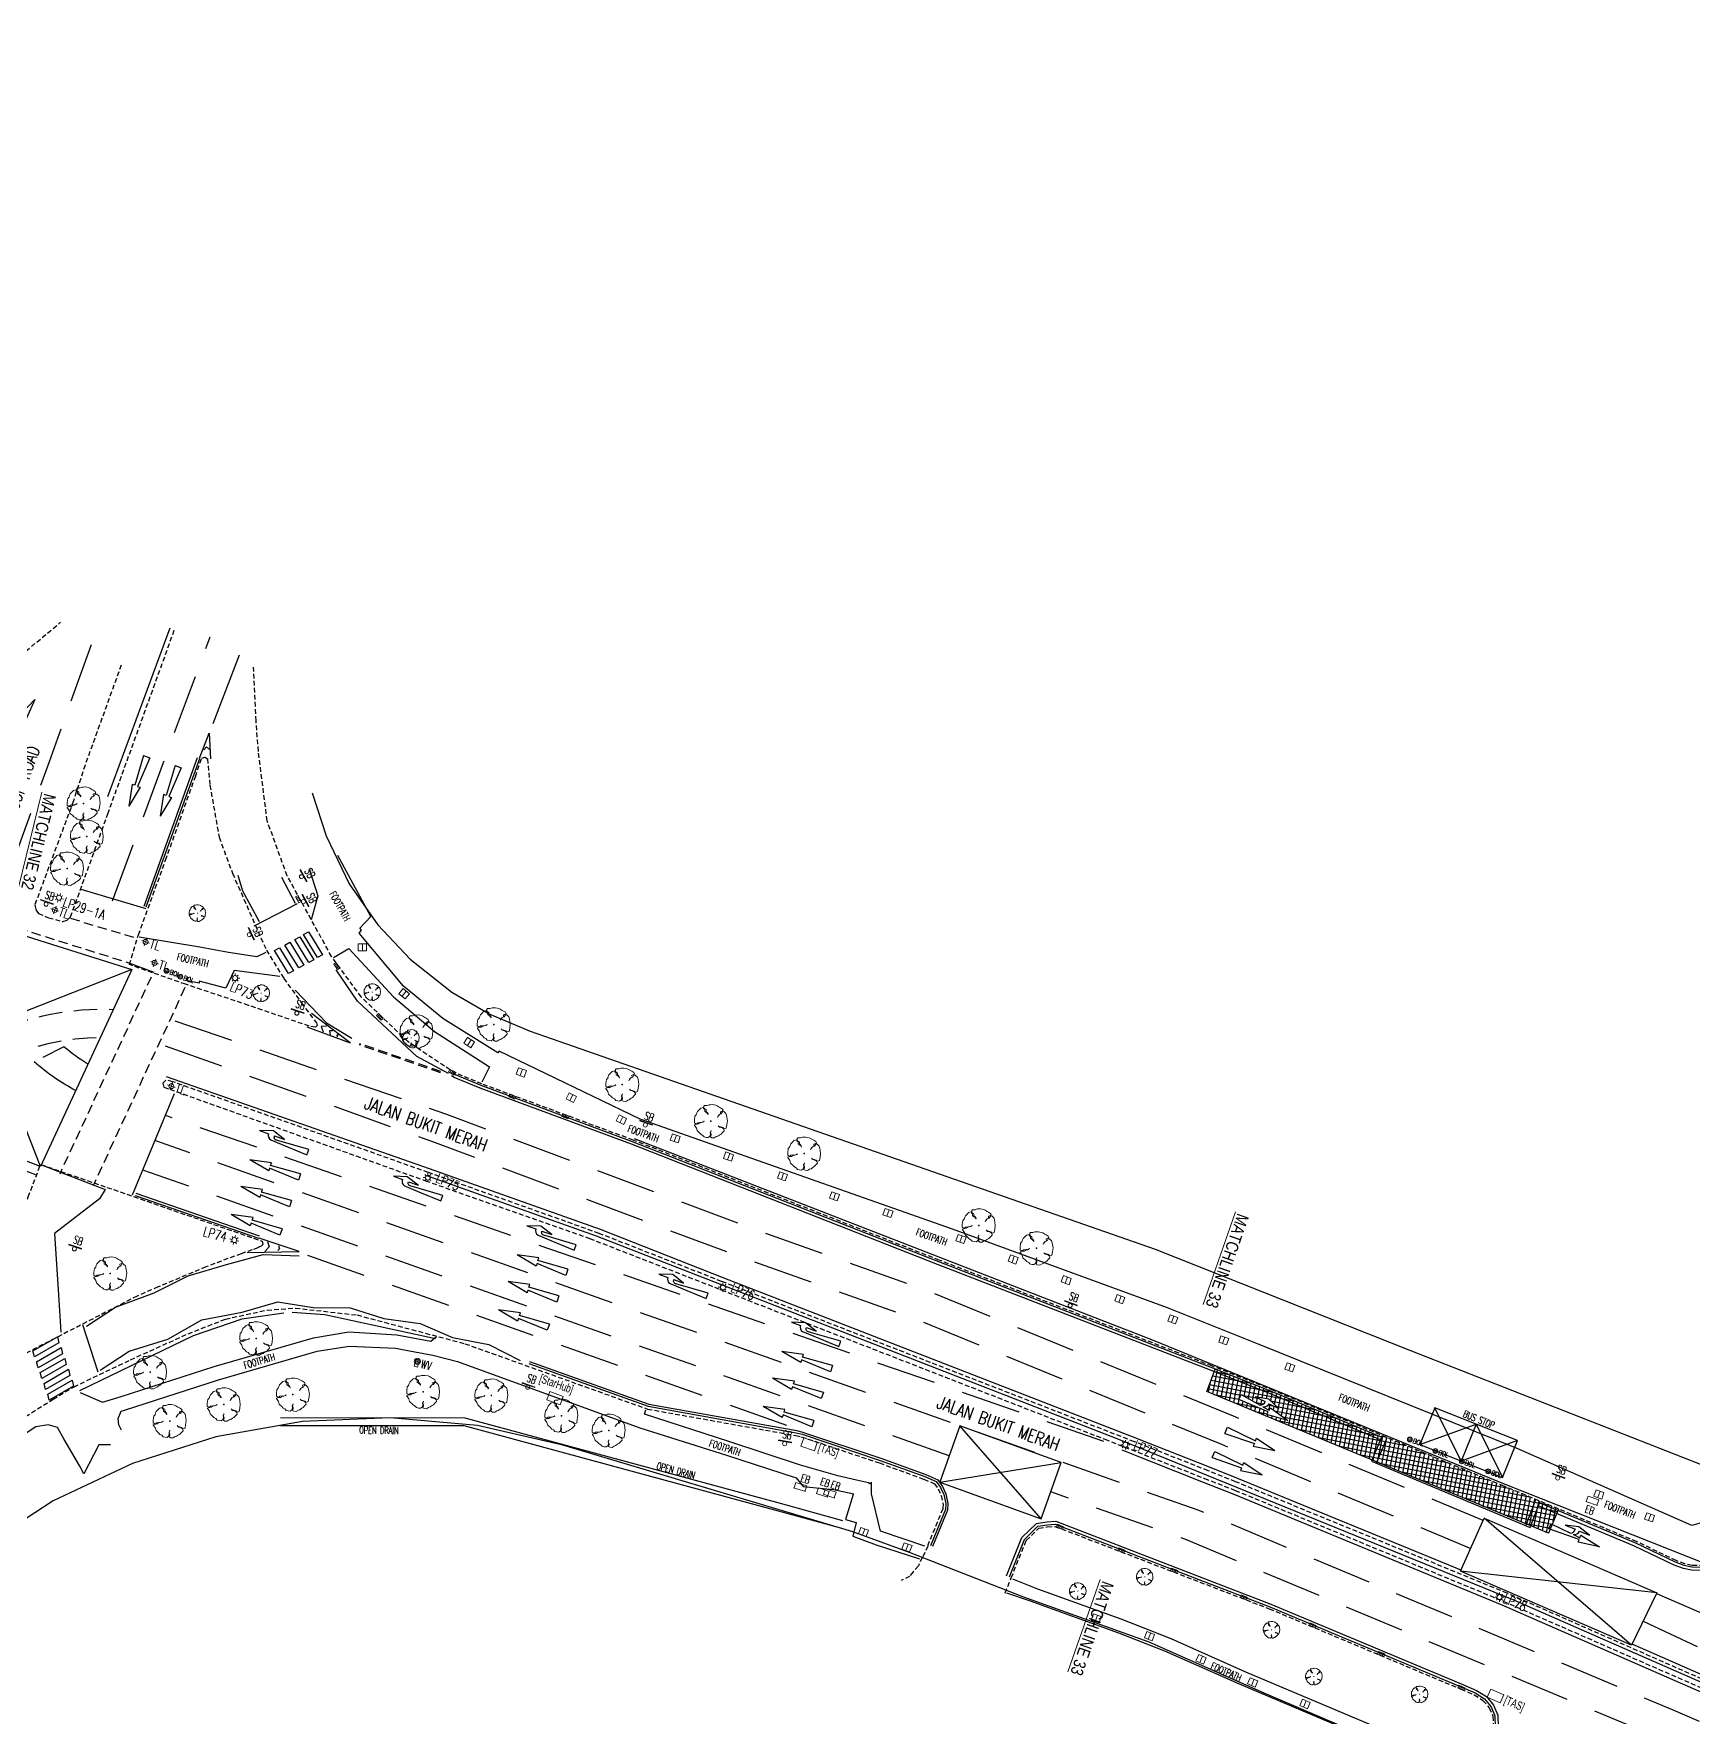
# Model space of a CAD drawing. Header units: millimetres. Extents: x 25846 to 27323, y 29074 to 29862.
# Drawn here: x 26545.4 to 26721.7, y 29460.4 to 29639.2 of the extents above; entities that cross this region are included whole.
import ezdxf

# ---------------------------------------------------------------- set-up
doc = ezdxf.new("R2010")
doc.units = ezdxf.units.MM
for name, pattern in [('DASHED', [0.75, 0.5, -0.25]), ('DASHED2', [9.525, 6.35, -3.175]), ('DASHEDX2', [1.5, 1, -0.5])]:
    doc.linetypes.add(name, pattern=pattern)
for name, color, linetype, lineweight in [('02-PY-MATCHLINE', 7, 'Continuous', 0), ('S_IG_', 2, 'Continuous', 5), ('S_IGK_', 2, 'Continuous', 5), ('S_TREE', 3, 'Continuous', 13)]:
    doc.layers.add(name, color=color, linetype=linetype, lineweight=lineweight)
for name, color, linetype in [('S_BOLLARDS', 7, 'Continuous'), ('S_BUS_STOP', 7, 'Continuous'), ('S_CONC_LINE', 151, 'Continuous'), ('S_DRAIN_LINE', 4, 'Continuous'), ('S_ELECTRIC-BOX', 2, 'Continuous'), ('S_FP_LINE', 11, 'Continuous'), ('S_LP', 7, 'Continuous'), ('S_MH-STARHUB', 133, 'Continuous'), ('S_MH-TAS', 133, 'Continuous'), ('S_MH-WD', 133, 'Continuous'), ('S_RAIL', 200, 'Continuous'), ('S_RIGID_PAVEMENT', 7, 'Continuous'), ('S_ROAD_LINE', 7, 'DASHED'), ('S_SIGN_BOARD', 7, 'Continuous'), ('S_TRAFFIC-LIGHT', 2, 'Continuous'), ('S_TRAFFIC_LINE', 8, 'Continuous'), ('SS ROADWIDL', 7, 'Continuous')]:
    doc.layers.add(name, color=color, linetype=linetype)
doc.styles.add('ARIAL', font='ARIALUNI.ttf')
doc.styles.add('CB_DIM', font='simplex.shx', dxfattribs={"width": 0.75, "height": 1.35})
doc.styles.add('ROMANS', font='romans', dxfattribs={"height": 2})
doc.styles.add('section', font='simplex.shx', dxfattribs={"width": 0.8, "height": 0.2})
doc.styles.add('SIMPLEX', font='SIMPLEX')
doc.styles.get("Standard").update_dxf_attribs({"font": 'arial.ttf'})

# ---------------------------------------------------------------- blocks, each defined once
blk = doc.blocks.new('tr')
at = {"lineweight": 15}
blk.add_lwpolyline([(-0.48, 0.93), (-0.43, 0.88), (-0.37, 0.82), (-0.29, 0.7), (-0.29, 0.77), (-0.37, 0.9), (-0.44, 0.97), (-0.51, 1.04), (-0.51, 1.25), (-0.65, 1.32), (-0.73, 1.39), (-0.73, 1.6), (-0.66, 1.67), (-0.38, 1.67), (-0.17, 1.75), (-0.03, 1.75), (0.18, 1.76), (0.53, 1.69), (0.67, 1.62), (0.88, 1.49), (1.03, 1.42), (1.24, 1.28), (1.31, 1.15), (1.24, 1.07), (1.03, 1), (1.04, 0.79), (0.9, 0.72), (0.76, 0.57), (0.69, 0.43), (0.9, 0.72), (1.11, 0.79), (1.24, 1), (1.38, 1.01), (1.45, 0.94), (1.6, 0.8), (1.67, 0.59), (1.75, 0.03), (1.69, -0.39), (1.63, -0.74), (1.49, -0.81), (1.34, -0.75), (1.27, -0.68), (1.06, -0.61), (0.92, -0.61), (0.78, -0.48), (0.92, -0.63), (1.04, -0.65), (1.27, -0.75), (1.35, -0.82), (1.42, -0.96), (1.42, -1.03), (1.35, -1.1), (1.28, -1.17), (1.08, -1.38), (0.94, -1.45), (0.73, -1.6), (0.58, -1.64), (0.36, -1.78), (0.11, -1.77), (-0.04, -1.68), (0.03, -1.47), (0.03, -1.4), (-0.05, -1.19), (0.02, -1.05), (0.02, -0.98), (-0.01, -1.08), (-0.07, -1.19), (-0.04, -1.4), (-0.11, -1.61), (-0.28, -1.74), (-0.49, -1.72), (-0.7, -1.67), (-0.84, -1.51), (-1.03, -1.42), (-1.2, -1.23), (-1.38, -1.08), (-1.45, -1.01), (-1.53, -0.73), (-1.67, -0.52), (-1.74, -0.45), (-1.74, -0.38), (-1.47, -0.31), (-1.33, -0.3), (-1.12, -0.16), (-0.98, -0.16), (-0.77, -0.08), (-0.7, -0.01), (-0.98, -0.15), (-1.11, -0.14), (-1.4, -0.17), (-1.54, -0.31), (-1.75, -0.17), (-1.75, 0.11), (-1.69, 0.53), (-1.55, 0.67), (-1.49, 0.88), (-1.42, 1.03), (-1.21, 1.24), (-1.08, 1.38), (-0.8, 1.46), (-0.79, 1.32), (-0.65, 1.25), (-0.65, 1.04)], close=True, dxfattribs=at)
for points in [[(-0.07, 0), (0.07, 0)], [(0, 0.07), (0, -0.07)]]:
    blk.add_lwpolyline(points, dxfattribs=at)
blk = doc.blocks.new('IRON_GRATING')
at = {"lineweight": 15}
blk.add_line((0, 0.36), (0, -0.36), dxfattribs=at)
blk.add_lwpolyline([(-0.44, 0.36), (-0.44, -0.36), (0.44, -0.36), (0.44, 0.36)], close=True, dxfattribs=at)
blk = doc.blocks.new('ig')
blk.add_blockref('IRON_GRATING', (0, 0))
blk = doc.blocks.new('igk')
at = {"lineweight": 15}
for p, q in [((0.35, 0.15), (-0.35, 0.15)), ((-0.35, 0.15), (-0.35, -0.15)), ((-0.18, 0.15), (-0.18, -0.15)), ((0, 0.15), (0, -0.15)), ((0.17, 0.15), (0.17, -0.15)), ((0.35, -0.15), (0.35, 0.15)), ((-0.35, -0.15), (0.35, -0.15))]:
    blk.add_line(p, q, dxfattribs=at)
blk = doc.blocks.new('TRAFFIC_LIGHT')
at = {"color": 0, "linetype": 'ByBlock', "lineweight": 20}
for points in [[(0, 0.43), (0, -0.43)], [(-0.43, 0), (0.43, 0)]]:
    blk.add_lwpolyline(points, dxfattribs=at)
at = {"color": 0, "linetype": 'ByBlock', "lineweight": 18}
blk.add_circle((0, 0), 0.264, dxfattribs=at)
blk = doc.blocks.new('PTL')
at = {"layer": 'S_TRAFFIC-LIGHT', "lineweight": 18}
blk.add_blockref('TRAFFIC_LIGHT', (0, 0), dxfattribs=at)
at = {"layer": 'S_TRAFFIC-LIGHT', "lineweight": 18, "style": 'SIMPLEX', "width": 0.851}
blk.add_text('TL', height=0.95, dxfattribs=at).set_placement((0.49, -0.47))
blk = doc.blocks.new('ELECTRIC_BOX')
at = {"lineweight": 18}
blk.add_line((-0.65, -0.31), (0.66, -0.31), dxfattribs=at)
blk.add_lwpolyline([(-0.6, -0.31), (-0.6, 0.31), (0.6, 0.31), (0.6, -0.31)], dxfattribs=at)
blk = doc.blocks.new('SIGN_BOARD_SMALL')
at = {"color": 0, "lineweight": 18}
for p, q in [((0.73, 0.07), (-0.73, 0.07)), ((0.73, 0), (-0.73, 0))]:
    blk.add_line(p, q, dxfattribs=at)
at = {"lineweight": 18}
blk.add_circle((0, -0.22), 0.216, dxfattribs=at)
blk = doc.blocks.new('SBS')
at = {"layer": 'S_SIGN_BOARD', "lineweight": 15}
blk.add_blockref('SIGN_BOARD_SMALL', (0, 0), dxfattribs=at)
at = {"layer": 'S_SIGN_BOARD', "color": 0, "linetype": 'ByBlock', "lineweight": 15, "style": 'SIMPLEX', "width": 0.65}
blk.add_text('SB', height=0.85, dxfattribs=at).set_placement((-0.39, 0.32))
blk = doc.blocks.new('BOLLARD')
at = {"lineweight": 18}
h = blk.add_hatch(dxfattribs=at)
h.set_pattern_fill('ANSI31', color=256, scale=0.9, style=0)
h.set_pattern_definition([(45, (-20400.67701, -27993.33997), (-0.0795495129, 0.0795495129), [])])
h.paths.add_polyline_path([(-0.26, 0, 1), (0.26, 0, 1)])
blk.add_circle((0, 0), 0.26, dxfattribs=at)
blk = doc.blocks.new('bollards')
at = {"lineweight": 15}
blk.add_blockref('BOLLARD', (0, 0), dxfattribs=at)
at = {"lineweight": 15, "style": 'section', "width": 0.7}
blk.add_text('BOL', height=0.511, dxfattribs=at).set_placement((0.37, -0.25))
blk = doc.blocks.new('MH_TAS')
at = {"lineweight": 18}
blk.add_lwpolyline([(-0.75, -0.47), (0.75, -0.47), (0.75, 0.47), (-0.75, 0.47)], close=True, dxfattribs=at)
blk = doc.blocks.new('PTAS')
at = {"layer": 'S_MH-TAS', "lineweight": 18}
blk.add_blockref('MH_TAS', (0, 0), dxfattribs=at)
at = {"layer": 'S_MH-TAS', "lineweight": 18, "width": 0.7}
blk.add_text('[TAS]', height=0.9, dxfattribs=at).set_placement((1.06, -0.36))
blk = doc.blocks.new('A$C05F357FE')
at = {"layer": 'S_TRAFFIC_LINE', "ltscale": 2, "elevation": -108.36}
for points in [[(1.3, 2.64), (1.27, 3.4), (0.98, 3.38), (1.14, 5.68), (1.77, 3.45), (1.47, 3.42), (1.99, 0.06), (1.39, 0), (1.31, 2.3)], [(0.66, 3.05), (0.56, 4.18), (0.29, 2.75), (0.82, 1.39), (0.7, 2.56)]]:
    blk.add_lwpolyline(points, dxfattribs=at)
at = {"layer": 'S_TRAFFIC_LINE', "ltscale": 2}
for centre, radius, start, end in [((0.68, 2.38, -108.36), 0.676, 22.54, 90.9714), ((0.83, 2, -108.36), 0.57, 31.5225, 102.7498)]:
    blk.add_arc(centre, radius, start, end, dxfattribs=at)
blk = doc.blocks.new('WATER-VALVE')
at = {"color": 0, "lineweight": 18}
blk.add_lwpolyline([(-0.1914, -0.27753), (-0.1914, -0.5742), (0.1914, -0.5742), (0.1914, -0.27753)], dxfattribs=at)
blk.add_lwpolyline([(-0.1914, -0.27753), (-0.1914, -0.5742), (0.1914, -0.5742), (0.1914, -0.27753)], dxfattribs=at)
blk.add_lwpolyline([(-0.1914, -0.27753), (-0.1914, -0.5742), (0.1914, -0.5742), (0.1914, -0.27753)], dxfattribs=at)
at = {"lineweight": 18}
blk.add_circle((0, 0), 0.33648, dxfattribs=at)
blk.add_circle((0, 0), 0.33648, dxfattribs=at)
blk.add_circle((0, 0), 0.33648, dxfattribs=at)
at = {"lineweight": 15}
for radius in [0.2036, 0.2036, 0.2036, 0.06203, 0.06203, 0.06203]:
    blk.add_circle((0, 0), radius, dxfattribs=at)
blk = doc.blocks.new('PWD')
at = {"layer": 'S_MH-WD', "lineweight": 18}
blk.add_blockref('WATER-VALVE', (0, 0), dxfattribs=at)
at = {"layer": 'S_MH-WD', "lineweight": 18, "style": 'ROMANS', "width": 0.7}
blk.add_text('WV', height=0.9, dxfattribs=at).set_placement((0.46, -0.58))
blk = doc.blocks.new('MH_STARHUB')
at = {"lineweight": 18}
blk.add_lwpolyline([(-0.75, -0.47), (0.75, -0.47), (0.75, 0.47), (-0.75, 0.47)], close=True, dxfattribs=at)
blk = doc.blocks.new('AR')
at = {"lineweight": 30}
for p, q in [((-3.3, 0.46), (-5.6, 0)), ((-3.3, -0.46), (-5.6, 0)), ((-3.3, 0.16), (-3.3, 0.46)), ((0, 0.35), (-3.3, 0.16)), ((0, 0.35), (0, -0.35)), ((0, -0.35), (-3.3, -0.16)), ((-3.3, -0.16), (-3.3, -0.46))]:
    blk.add_line(p, q, dxfattribs=at)
blk = doc.blocks.new('A$Ca65eef7b')
at = {"layer": 'SS ROADWIDL', "color": 13}
for points in [[(26664.59, 29510.14), (26691.69, 29499.36), (26729.61, 29484.51), (26732.21, 29485.52), (26735.68, 29486.87), (26741.71, 29500.56), (26747.89, 29514.57), (26748.87, 29517.16), (26750.85, 29524.45), (26762.91, 29579.93), (26765.2, 29590.43), (26760.61, 29597.58), (26746.94, 29600.59)], [(26575.03, 29558.6), (26576.51, 29554.03), (26578.97, 29548.94), (26582.02, 29544.58), (26585.44, 29540.94), (26589.86, 29537.43), (26593.89, 29535.08), (26598.17, 29533.28), (26664.59, 29510.14)], [(26685.94, 29458.78), (26676.16, 29462.97), (26663.95, 29468.38), (26650.52, 29473.22), (26638.47, 29477.92), (26632.47, 29480.1), (26601.67, 29489.32), (26592.58, 29491.39), (26583.3, 29492.23), (26573.99, 29491.84), (26564.81, 29490.21), (26555.93, 29487.38), (26547.5, 29483.39), (26539.68, 29478.31), (26532.6, 29472.24), (26504.53, 29444.73)]]:
    blk.add_lwpolyline(points, dxfattribs=at)
blk = doc.blocks.new('LAMPPOST')
at = {"lineweight": 18}
for points in [[(-0.32, 0.32), (-0.19, 0.19)], [(0, 0.49), (0, 0.26)], [(0.32, 0.32), (0.19, 0.19)], [(-0.49, 0), (-0.26, 0)], [(-0.32, -0.32), (-0.19, -0.19)], [(0, -0.49), (0, -0.26)], [(0.32, -0.32), (0.19, -0.19)], [(0.49, 0), (0.26, 0)]]:
    blk.add_lwpolyline(points, dxfattribs=at)
blk.add_circle((0, 0), 0.264, dxfattribs=at)

msp = doc.modelspace()

# ---------------------------------------------------------------- hatches: boundary and pattern name
at = {"layer": 'S_RIGID_PAVEMENT'}
h = msp.add_hatch(dxfattribs=at)
h.set_pattern_fill('ANSI37', color=256, scale=0.15, angle=-145.9947886)
h.paths.add_polyline_path([(26243.27, 29629.32), (26242.68, 29626.84), (26276.19, 29617.9, 0.026271), (26276.02, 29620.75), (26271.82, 29621.83)])
h.paths.add_polyline_path([(26208.3, 29639.24), (26208.18, 29638.78), (26209.59, 29638.4), (26209.34, 29637.49), (26207.95, 29637.86), (26207.54, 29636.22), (26225.46, 29631.44, -0.029352), (26227.24, 29634.09), (26227.24, 29634.2)])
h.paths.add_polyline_path([(26227.24, 29634.1, 0.029415), (26225.46, 29631.44), (26226.46, 29631.17)])
h.paths.add_polyline_path([(26227.72, 29634.07), (26227.3, 29634.18, 0.000966), (26227.24, 29634.1), (26226.46, 29631.17), (26226.92, 29631.05)])
h.paths.add_polyline_path([(26227.56, 29633.48), (26226.92, 29631.05), (26240.68, 29627.37), (26241.27, 29629.84), (26238.97, 29630.44)])
h.paths.add_polyline_path([(26243.27, 29629.32), (26241.27, 29629.84), (26240.68, 29627.37), (26242.68, 29626.84)])
h.paths.add_polyline_path([(26276.02, 29620.75, -0.026271), (26276.19, 29617.9), (26292.12, 29613.65), (26292.76, 29616.44)])
h.paths.add_polyline_path([(26246.15, 29606.91), (26246.48, 29606.35), (26268.1, 29598.3, 0.026537), (26270.05, 29600.44)])
h.paths.add_polyline_path([(26270.05, 29600.44, -0.026537), (26268.1, 29598.3), (26271.64, 29596.99), (26274.45, 29596.23), (26274.46, 29596.25), (26275.32, 29596.02), (26284.79, 29593.44), (26309.8, 29589.41), (26309.84, 29589.66)])
h.paths.add_polyline_path([(26670.87, 29497.11), (26670.06, 29495.02), (26687.61, 29487.74), (26688.5, 29489.89), (26676.99, 29494.68)])
h.paths.add_polyline_path([(26673.73, 29494.72), (26675.72, 29493.57, 0.321196), (26676.26, 29493.95), (26675.21, 29494.47), (26676.64, 29494.2), (26677.72, 29493.21), (26676.7, 29493.72, -0.30779), (26676.01, 29493.4), (26676.68, 29493.02), (26676.81, 29493.28), (26678.68, 29491.93), (26676.46, 29492.57), (26676.59, 29492.84), (26673.46, 29494.18)], flags=16)
h.paths.add_polyline_path([(26689.23, 29490.11), (26688.15, 29487.51), (26704.02, 29480.93), (26705.01, 29483.55), (26701.65, 29484.95)])
h.paths.add_polyline_path([(26689.23, 29490.11), (26688.69, 29490.34), (26687.61, 29487.74), (26688.15, 29487.51)])
h.paths.add_polyline_path([(26705.47, 29483.35), (26705.01, 29483.55), (26704.02, 29480.93), (26704.49, 29480.74)])
h.paths.add_polyline_path([(26707.22, 29482.06), (26705.29, 29482.87), (26704.49, 29480.74), (26706.36, 29479.96)])
h.paths.add_polyline_path([(26705.41, 29483.18), (26705.29, 29482.87), (26707.22, 29482.06), (26707.35, 29482.36)])
h.paths.add_polyline_path([(26705.47, 29483.35), (26705.41, 29483.18), (26707.35, 29482.36), (26707.42, 29482.54)])
h.paths.add_polyline_path([(26677.1, 29494.95), (26670.98, 29497.39), (26670.87, 29497.11), (26676.99, 29494.68), (26688.5, 29489.89), (26688.61, 29490.16)])
h.paths.add_polyline_path([(26798.54, 29415.67), (26784.68, 29421.84), (26782.11, 29423.92), (26780.48, 29420.25), (26783.37, 29418.05), (26783.77, 29417.77), (26784.3, 29417.49), (26789.47, 29415.23), (26795.88, 29412.37), (26796.84, 29412.03), (26799.71, 29411.48), (26804.49, 29410.58, 0.050598), (26808.48, 29414.36), (26808.38, 29414.4)])
h.paths.add_polyline_path([(26782.11, 29423.92), (26780.7, 29425.05), (26779.02, 29421.36), (26780.48, 29420.25)])
h.paths.add_polyline_path([(26776.42, 29428.49), (26761.06, 29435.26), (26760.96, 29435.02), (26761.24, 29434.84), (26772.84, 29426.04), (26779.02, 29421.36), (26780.7, 29425.05)])
h.paths.add_polyline_path([(26808.48, 29414.36, -0.050598), (26804.49, 29410.58), (26812.17, 29409.12), (26823.61, 29406.93), (26824.61, 29406.73), (26824.73, 29407.01), (26824.56, 29407.27)])
h.paths.add_polyline_path([(26773.71, 29429.26), (26776.6, 29428), (26777.42, 29429.88), (26774.54, 29431.14)], flags=24)

# ---------------------------------------------------------------- linework, layer by layer
at = {"layer": 'S_BUS_STOP'}
msp.add_lwpolyline([(26692.71, 29489.37), (26701.49, 29485.88), (26703.06, 29489.81), (26694.28, 29493.29)], close=True, dxfattribs=at)
for points in [[(26703.06, 29489.81), (26697.1, 29487.62), (26694.28, 29493.29)], [(26692.71, 29489.37), (26698.67, 29491.55), (26701.49, 29485.88)], [(26698.67, 29491.55), (26697.1, 29487.62)]]:
    msp.add_lwpolyline(points, dxfattribs=at)
at = {"layer": 'S_CONC_LINE'}
msp.add_lwpolyline([(26707.42, 29482.53), (26706.36, 29479.96), (26670.06, 29495.02), (26671, 29497.45)], dxfattribs=at)
at = {"layer": 'S_DRAIN_LINE', "linetype": 'Continuous'}
for points in [[(26631.4, 29481.29), (26624.79, 29483.12), (26591.29, 29492.19), (26571.68, 29492.2)], [(26631.18, 29480.48), (26624.57, 29482.3), (26591.18, 29491.35), (26571.68, 29491.36)]]:
    msp.add_lwpolyline(points, dxfattribs=at)
at = {"layer": 'S_FP_LINE'}
for points in [[(26737.14, 29489.49), (26735.41, 29486.72), (26732.33, 29484.87), (26728.33, 29483.32), (26722.32, 29481.01), (26721.59, 29480.79), (26703.03, 29488.97), (26675.45, 29500.07), (26665.9, 29503.89), (26643.05, 29512.25), (26609.88, 29523.93), (26594.89, 29531.18), (26594.74, 29531), (26588.91, 29534.65), (26584.74, 29538.08), (26580.03, 29543.69), (26580.25, 29544.01), (26580.09, 29544.24), (26581.26, 29545.46), (26577.74, 29551.94)], [(26574.72, 29550.53), (26575.64, 29547.65), (26574.91, 29545.13)], [(26570.09, 29541.63), (26569.15, 29541.2), (26566.13, 29541.65), (26563.09, 29542.21), (26556.65, 29543.28)], [(26555.56, 29540.53), (26558.22, 29539.56)], [(26577.31, 29541.1), (26578.93, 29542.07), (26583.65, 29536.95), (26588.02, 29533.24), (26593.86, 29529.49), (26593.04, 29527.88)], [(26571.6, 29539.11), (26566.75, 29539.74), (26565.87, 29537.84), (26563.03, 29538.61), (26563.04, 29538.37), (26561.74, 29538.64), (26561.88, 29539.07)], [(26609.22, 29521.87), (26664.38, 29500.47), (26701.65, 29485.19), (26723.02, 29476.75), (26723.42, 29478.2), (26724.07, 29479.64), (26729.08, 29481.68), (26732.57, 29483), (26736.17, 29484.76), (26737.6, 29483.92)], [(26546.26, 29519.1), (26553.05, 29516.48), (26552.43, 29515.48), (26547.66, 29511.78), (26548.13, 29504.72), (26548.33, 29501.3)], [(26550.37, 29494.91), (26551.77, 29494.3), (26552.75, 29493.87), (26554.74, 29494.5), (26564.6, 29497.66), (26575.18, 29500.7), (26578.93, 29501.36), (26584.02, 29501.03), (26587.63, 29500.37), (26588.23, 29500.87)], [(26554.76, 29490.91), (26554.48, 29491.46), (26554.43, 29492.13), (26554.74, 29492.93), (26555.09, 29493.04), (26565.07, 29496.26), (26575.56, 29499.3), (26578.96, 29499.83), (26583.87, 29499.6), (26585.94, 29499.23), (26587.85, 29498.86), (26590.46, 29498.19), (26609.82, 29491.16), (26619.04, 29488.26), (26626.44, 29485.85), (26627.19, 29484.92), (26630.4, 29484.61), (26632.55, 29484.13)], [(26640.1, 29478.58), (26635.39, 29480.17), (26634.44, 29484.16), (26634.45, 29485.39), (26634.27, 29485.19), (26634.12, 29485.31), (26632.85, 29485.6), (26630.88, 29486.05), (26626.91, 29487.19), (26619.28, 29489.71), (26610.33, 29492.6), (26610.46, 29493.05)], [(26553.59, 29489.34), (26552.37, 29489.34), (26550.78, 29486.28), (26550.33, 29487.07), (26548.66, 29489.97), (26547.97, 29491.2), (26546.98, 29491.48), (26545.67, 29491.25), (26536.12, 29485.04), (26531.2, 29480.81), (26524.59, 29474.36)], [(26632.51, 29484.08), (26631.7, 29481.4), (26632.81, 29481.09), (26632.45, 29479.66), (26634.93, 29478.71), (26639.56, 29477.24)], [(26649.43, 29475.11), (26652.08, 29474.04), (26660.92, 29470.88), (26666.24, 29468.76), (26674.19, 29465.22), (26698.59, 29454.93)], [(26697.92, 29453.59), (26673.53, 29463.92), (26665.59, 29467.42), (26660.73, 29469.33), (26651.35, 29472.75), (26648.82, 29473.59)]]:
    msp.add_lwpolyline(points, dxfattribs=at)
at = {"layer": 'S_RAIL'}
for points in [[(26553.33, 29558.23), (26559.95, 29576.12)], [(26587.16, 29517.97), (26605.18, 29511.56), (26660.52, 29490.01)], [(26572, 29503.35), (26567.55, 29502.71), (26562.4, 29500.92), (26550.3, 29495.07)], [(26588.14, 29500.62), (26576.36, 29503.16), (26572.91, 29503.4)], [(26660.52, 29490.01), (26702.65, 29472.9), (26740.3, 29456.38), (26779.26, 29439.14), (26780.85, 29438.45), (26780.88, 29438.07)]]:
    msp.add_lwpolyline(points, dxfattribs=at)
at = {"layer": 'S_ROAD_LINE'}
for points in [[(26377.38, 29601.12), (26377.98, 29597.41), (26379.2, 29595.57), (26379.85, 29594.9), (26381.1, 29593.94), (26383.1, 29593.2), (26385.45, 29592.47), (26395.6, 29589.76), (26427.72, 29580.58), (26455.08, 29572.37), (26491.35, 29561.44), (26494.6, 29561.15), (26516.6, 29560.98), (26522.28, 29561.49), (26531.81, 29564.03), (26535.04, 29566.16), (26537.54, 29568.06), (26541.16, 29570.78), (26548.31, 29576.72)], [(26554.74, 29572.16), (26550.9, 29561.55), (26549.67, 29557.76), (26545.57, 29546.71), (26545.67, 29546.16), (26545.95, 29545.79), (26547.03, 29545.34), (26548.53, 29544.94), (26549, 29545.07), (26549.36, 29545.42), (26553.32, 29556.37), (26560.39, 29575.9)], [(26722.91, 29476.5), (26721.61, 29476.54), (26720.85, 29476.7), (26719.92, 29477.06), (26715.72, 29479.07), (26701.65, 29484.95), (26677.17, 29495.12), (26670.61, 29497.73), (26641.65, 29508.96), (26609.12, 29521.72), (26593.06, 29527.68), (26590.33, 29528.81), (26589.07, 29529.57), (26585.18, 29532.18), (26580.24, 29536.92), (26577.08, 29541.22), (26572.37, 29549.79), (26570.25, 29555.62), (26569.31, 29563.01), (26569.07, 29566.26), (26568.81, 29571.97)], [(26740.53, 29456.6), (26701.98, 29473.58), (26673.12, 29485.43), (26670.21, 29486.6), (26662.37, 29489.68), (26618.52, 29506.71), (26605.5, 29511.81), (26587.35, 29518.28), (26560.21, 29527.92), (26559.49, 29528.09), (26559.17, 29527.76), (26559.28, 29527.33), (26559.9, 29527.12), (26587.07, 29517.4), (26604.5, 29511.27), (26618.49, 29505.81), (26659.23, 29489.94), (26669.82, 29485.78), (26673.09, 29484.51), (26701.56, 29472.74), (26740.28, 29455.8)], [(26535.09, 29486.32), (26547.51, 29494.21), (26549.73, 29495.52), (26555.73, 29498.38), (26561.85, 29501.15), (26565.81, 29502.7), (26570.23, 29503.66), (26573.24, 29503.87), (26579.79, 29503.14), (26591.26, 29500.09), (26610.65, 29493.15), (26626.39, 29490.34), (26626.99, 29490.2), (26635.28, 29487.42), (26640.01, 29485.7), (26641.14, 29485.22), (26641.52, 29484.67), (26641.83, 29483.97), (26642.04, 29483.08), (26642.01, 29482.54), (26640.43, 29478.69), (26640.42, 29478.58), (26639.84, 29477.37), (26639.42, 29476.49), (26638.88, 29475.87), (26638.49, 29475.38), (26637.58, 29474.93)], [(26648.64, 29473.61), (26649.29, 29475.23), (26650.89, 29479.19), (26652.23, 29480.49), (26653.12, 29480.64), (26653.93, 29480.69), (26676.69, 29471.94), (26697.06, 29463.4), (26698.46, 29462.8), (26699.4, 29462.2), (26700.07, 29461.42), (26700.45, 29460.53), (26700.49, 29459.4), (26700.22, 29458.69), (26698.73, 29454.95)]]:
    msp.add_lwpolyline(points, dxfattribs=at)
for points in [[(26559.46, 29551.46), (26562.62, 29560.32), (26563.29, 29562.29), (26563.61, 29562.41), (26563.9, 29562.22), (26564.17, 29559.42), (26565.14, 29553.89), (26566.56, 29550.06), (26570.16, 29541.89), (26572.01, 29538.9), (26573.88, 29536.31), (26575.49, 29534.16), (26575.56, 29533.88), (26575.39, 29533.71), (26574.71, 29533.82), (26568.28, 29536.03), (26561.57, 29538.27), (26558.08, 29539.49), (26555.62, 29540.36), (26556.57, 29543.52)], [(26569.73, 29510.97), (26569.77, 29510.63), (26569.6, 29510.46), (26569.36, 29510.33), (26569.26, 29510.29), (26568.66, 29510.05), (26567.49, 29509.65), (26563.72, 29508.24), (26558.66, 29506.12), (26556.42, 29505.15), (26544.55, 29499.03), (26539.94, 29496.44), (26535.92, 29494), (26530.1, 29490.36), (26529.74, 29490.19), (26529.48, 29490.3), (26529.68, 29490.73), (26534.53, 29498.18), (26543.98, 29513.34), (26544.86, 29515.68), (26546.18, 29519.13), (26553.22, 29516.7)]]:
    msp.add_lwpolyline(points, close=True, dxfattribs=at)
at = {"layer": 'S_TRAFFIC_LINE'}
for p, q in [((26557.17, 29546.56), (26562.85, 29562.35)), ((26557.38, 29546.49), (26563.1, 29562.26)), ((26688.1, 29487.4), (26689.23, 29490.11)), ((26703.95, 29480.75), (26705.01, 29483.55)), ((26697.01, 29475.92), (26699.53, 29481.56)), ((26699.53, 29481.56), (26717.87, 29473.64)), ((26717.87, 29473.64), (26697.01, 29475.92)), ((26715.19, 29468.07), (26697.01, 29475.92)), ((26717.87, 29473.64), (26715.19, 29468.07))]:
    msp.add_line(p, q, dxfattribs=at)
at = {"layer": 'S_TRAFFIC_LINE', "linetype": 'DASHEDX2'}
for p, q in [((26557.92, 29539.03), (26548.21, 29518.11)), ((26561.51, 29537.91), (26551.8, 29516.98))]:
    msp.add_line(p, q, dxfattribs=at)
at = {"layer": 'S_TRAFFIC_LINE', "linetype": 'DASHED2', "flags": 128}
for points, elevation in [([(26542.99, 29550.46), (26547.11, 29561.95), (26552.66, 29577.33)], 12.8), ([(26553.82, 29547.12), (26559.23, 29561.83), (26564.19, 29575.18)], 12.86), ([(26574.54, 29509.49), (26627.1, 29490.82)], 13.07)]:
    msp.add_lwpolyline(points, dxfattribs=dict(at, elevation=elevation))
at = {"layer": 'S_TRAFFIC_LINE'}
for points, elevation in [([(26564.51, 29565.96), (26567.29, 29573.26)], 12.31), ([(26563.07, 29562.29), (26564.09, 29564.94), (26564.23, 29562.22)], 12.42), ([(26557.41, 29546.27), (26550.5, 29548.33)], 12.81), ([(26552.51, 29497.27), (26555.58, 29499.29), (26559.71, 29500.59), (26563.31, 29502.61), (26567.58, 29503.43), (26571.38, 29504.53), (26575.14, 29503.95), (26579.06, 29503.89), (26582.63, 29502.76), (26586.5, 29502.22), (26589.94, 29500.75), (26593.8, 29500.02), (26597.11, 29498.3)], 13.84), ([(26552.31, 29497.08), (26550.66, 29502.09)], 13.86)]:
    msp.add_lwpolyline(points, dxfattribs=dict(at, elevation=elevation))
for points in [[(26544.02, 29566.9), (26545.56, 29568.53), (26544.69, 29566.54)], [(26563.53, 29563.18), (26563.81, 29563.49), (26564.11, 29563.21)], [(26567.13, 29549.87), (26567.64, 29548.18), (26569.38, 29544.93)], [(26573.26, 29546.86), (26571.8, 29549.6)], [(26546.17, 29518.93), (26535.51, 29546.24)], [(26568.88, 29544.48), (26573.48, 29546.85)], [(26555.88, 29539.85), (26523.97, 29527.32)], [(26589.5, 29528.79), (26586.13, 29530.6), (26579.84, 29536.46), (26577.57, 29539.8)], [(26573.22, 29537.65), (26576.54, 29534.18), (26579.24, 29532.53)], [(26574.46, 29533.74), (26579.05, 29532.06), (26574.96, 29535.18)], [(26576.54, 29533.83), (26575.99, 29533.77), (26576.21, 29533.23)], [(26577.22, 29533.31), (26576.88, 29533.31), (26576.94, 29532.91)], [(26577.83, 29532.85), (26577.65, 29532.88), (26577.7, 29532.67)], [(26697.07, 29476.05), (26673.27, 29485.82), (26670.36, 29486.99), (26662.52, 29490.07), (26618.68, 29507.1), (26605.65, 29512.21), (26587.5, 29518.68), (26559.57, 29528.42)], [(26688.5, 29489.89), (26676.99, 29494.68), (26670.44, 29497.29), (26641.47, 29508.51), (26608.95, 29521.27), (26592.88, 29527.24), (26590.12, 29528.38), (26589.82, 29528.56)], [(26688.61, 29490.16), (26677.1, 29494.95), (26670.54, 29497.56), (26641.58, 29508.78), (26609.05, 29521.54), (26592.99, 29527.51), (26590.25, 29528.65), (26589.97, 29528.81)], [(26555.95, 29515.92), (26560.41, 29526.68)], [(26556.23, 29515.85), (26569.34, 29511.31)], [(26556.3, 29516.08), (26569.41, 29511.54)], [(26568.11, 29509.77), (26573.66, 29509.87), (26569.4, 29511.31)], [(26570.28, 29510.93), (26570.47, 29510.38), (26570.01, 29509.9)], [(26571.45, 29510.51), (26571.56, 29510.18), (26571.37, 29509.99)], [(26551.07, 29501.96), (26554.13, 29503.98), (26558.24, 29505.49), (26561.87, 29507.29), (26565.91, 29508.49), (26569.82, 29509.56), (26573.63, 29509.42)], [(26598.05, 29497.98), (26610.72, 29493.44), (26626.45, 29490.63), (26627.07, 29490.48), (26635.38, 29487.7), (26640.12, 29485.97), (26641.33, 29485.45), (26641.78, 29484.82), (26642.12, 29484.06), (26642.33, 29483.11), (26642.31, 29482.47), (26640.72, 29478.62)], [(26598.13, 29498.19), (26610.78, 29493.66), (26626.5, 29490.86), (26627.13, 29490.7), (26635.45, 29487.92), (26640.2, 29486.19), (26641.48, 29485.64), (26641.98, 29484.93), (26642.33, 29484.13), (26642.56, 29483.13), (26642.53, 29482.42), (26640.93, 29478.54)], [(26652.48, 29481.49), (26643.84, 29491.36)], [(26661.03, 29488.81), (26669.67, 29485.39), (26672.93, 29484.12), (26701.39, 29472.35), (26740.11, 29455.42)], [(26688.69, 29490.34), (26687.56, 29487.63), (26704.42, 29480.55), (26705.47, 29483.35)], [(26641.72, 29485.37), (26654.6, 29487.48)], [(26739.52, 29486.85), (26736.32, 29481.53), (26732.5, 29478.49), (26728.54, 29477.08), (26722.92, 29476.32), (26721.59, 29476.35), (26720.79, 29476.52), (26719.85, 29476.88), (26715.64, 29478.89), (26705.41, 29483.18)], [(26739.8, 29486.68), (26736.58, 29481.31), (26732.66, 29478.19), (26728.62, 29476.76), (26722.94, 29475.99), (26721.55, 29476.02), (26720.7, 29476.2), (26719.72, 29476.58), (26715.5, 29478.59), (26705.28, 29482.87)], [(26715.19, 29468.07), (26699.53, 29481.56)], [(26648.8, 29475.43), (26650.43, 29479.49), (26651.98, 29480.99), (26653.06, 29481.17), (26654.01, 29481.23), (26676.88, 29472.43), (26697.27, 29463.89), (26698.72, 29463.27), (26699.76, 29462.6), (26700.53, 29461.7), (26700.98, 29460.65), (26701.02, 29459.31), (26700.72, 29458.49), (26699.23, 29454.75)], [(26649.09, 29475.31), (26650.7, 29479.31), (26652.13, 29480.7), (26653.1, 29480.86), (26653.96, 29480.91), (26676.77, 29472.14), (26697.15, 29463.6), (26698.57, 29462.99), (26699.55, 29462.36), (26700.26, 29461.53), (26700.67, 29460.58), (26700.71, 29459.36), (26700.43, 29458.61), (26698.94, 29454.87)], [(26740.7, 29456.99), (26715.25, 29468.19)]]:
    msp.add_lwpolyline(points, dxfattribs=at)
for points in [[(26546.17, 29518.93), (26523.97, 29527.32), (26535.51, 29546.24), (26555.88, 29539.85)], [(26574.13, 29540.29), (26573.61, 29540), (26572.13, 29542.43), (26572.65, 29542.73)], [(26575.19, 29540.86), (26574.66, 29540.57), (26573.18, 29543.02), (26573.7, 29543.32)], [(26654.6, 29487.48), (26643.84, 29491.36), (26641.72, 29485.37), (26652.48, 29481.49)]]:
    msp.add_lwpolyline(points, close=True, dxfattribs=at)
at = {"layer": 'S_TRAFFIC_LINE', "linetype": 'DASHEDX2'}
for points in [[(26536.64, 29546.48), (26555.52, 29540.56)], [(26549.35, 29545.28), (26556.43, 29543.15)], [(26588.71, 29529.01), (26580.07, 29531.96)]]:
    msp.add_lwpolyline(points, dxfattribs=at)
at = {"layer": 'S_TRAFFIC_LINE'}
for points, elevation in [([(26576.12, 29541.39), (26575.6, 29541.1), (26574.11, 29543.56), (26574.63, 29543.85)], 12.38), ([(26573.04, 29539.7), (26572.51, 29539.41), (26571.04, 29541.84), (26571.56, 29542.14)], 12.59), ([(26545.53, 29498.68), (26545.37, 29499.33), (26547.96, 29500.82), (26548.13, 29500.17)], 14.12), ([(26545.92, 29497.53), (26545.76, 29498.18), (26548.35, 29499.67), (26548.52, 29499.02)], 14.15), ([(26546.31, 29496.38), (26546.15, 29497.03), (26548.74, 29498.52), (26548.91, 29497.87)], 14.18), ([(26546.7, 29495.23), (26546.54, 29495.88), (26549.13, 29497.37), (26549.3, 29496.72)], 14.21), ([(26547.09, 29494.08), (26546.93, 29494.73), (26549.52, 29496.22), (26549.69, 29495.57)], 14.24)]:
    msp.add_lwpolyline(points, close=True, dxfattribs=dict(at, elevation=elevation))
at = {"layer": 'S_TRAFFIC_LINE', "linetype": 'DASHED', "ltscale": 5, "elevation": 17, "flags": 128}
for points in [[(26530.55, 29524.83, -0.241677), (26553.91, 29535.6, -0.241677)], [(26533.49, 29523.72, -0.218786), (26552.53, 29532.64, -0.218786)]]:
    msp.add_lwpolyline(points, format="xyb", dxfattribs=at)
at = {"layer": 'S_TRAFFIC_LINE', "linetype": 'DASHED2', "flags": 128}
for points in [[(26560.45, 29534.39), (26589.29, 29524.47), (26621.15, 29512.57), (26640.23, 29505.8), (26672.86, 29492.44), (26699.39, 29481.35), (26699.43, 29481.33)], [(26559.42, 29531.74), (26588.1, 29521.45), (26620.04, 29509.49), (26639.06, 29502.74), (26671.61, 29489.42), (26698.1, 29478.35)], [(26659.12, 29489.71), (26559.43, 29524.32)], [(26922.21, 29370.2), (26887.68, 29384.75), (26827.6, 29413.81), (26778.55, 29435.34), (26750.94, 29447.44), (26719.54, 29461.2), (26669.14, 29482.4), (26558.33, 29521.66)], [(26642.71, 29488.18), (26557.03, 29518.54)], [(26752.02, 29443.32), (26716.8, 29458.75), (26667.92, 29479.25), (26653.5, 29484.36)], [(26717.83, 29473.56), (26736.37, 29465.54)], [(26716.41, 29470.61), (26735.19, 29461.87)]]:
    msp.add_lwpolyline(points, dxfattribs=at)
at = {"layer": 'S_TRAFFIC_LINE', "linetype": 'DASHED', "ltscale": 5, "flags": 128}
msp.add_lwpolyline([(26548.65, 29531.61), (26545.49, 29530.03)], dxfattribs=at)
at = {"layer": 'S_TRAFFIC_LINE'}
for points in [[(26551.21, 29529.8, -0.033934), (26548.65, 29531.61)], [(26549.9, 29526.98, -0.058212), (26545.49, 29530.03)]]:
    msp.add_lwpolyline(points, format="xyb", dxfattribs=at)
at = {"layer": 'S_TRAFFIC_LINE', "linetype": 'DASHEDX2', "flags": 128}
for points in [[(26588.66, 29528.88), (26580.03, 29531.83)], [(26545.66, 29518.03), (26523.82, 29526.51)]]:
    msp.add_lwpolyline(points, dxfattribs=at)
at = {"layer": 'S_TRAFFIC_LINE', "ltscale": 2}
for points, elevation in [([(26570.4, 29522.39, 0.366785), (26570.63, 29521.73), (26572.4, 29520.99), (26574.47, 29520.15), (26574.67, 29520.71), (26571.47, 29521.64), (26571.29, 29521.7, -0.556559), (26571.04, 29522.16), (26572.08, 29521.79), (26570.91, 29522.69), (26569.44, 29522.73), (26570.4, 29522.39)], 13.25), ([(26584.61, 29517.53, 0.366785), (26584.84, 29516.87), (26586.61, 29516.13), (26588.69, 29515.28), (26588.89, 29515.85), (26585.69, 29516.78), (26585.51, 29516.84, -0.556559), (26585.26, 29517.3), (26586.29, 29516.92), (26585.13, 29517.82), (26583.66, 29517.87), (26584.61, 29517.53)], 13.1), ([(26598.79, 29512.29, 0.366785), (26599.02, 29511.62), (26600.8, 29510.88), (26602.87, 29510.04), (26603.07, 29510.6), (26599.87, 29511.54), (26599.69, 29511.6, -0.556559), (26599.44, 29512.05), (26600.47, 29511.68), (26599.31, 29512.58), (26597.84, 29512.62), (26598.79, 29512.29)], 13.02), ([(26612.81, 29507.14, 0.366785), (26613.04, 29506.48), (26614.82, 29505.74), (26616.89, 29504.89), (26617.09, 29505.46), (26613.89, 29506.39), (26613.71, 29506.45, -0.556559), (26613.46, 29506.91), (26614.49, 29506.53), (26613.33, 29507.43), (26611.86, 29507.48), (26612.81, 29507.14)], 12.86), ([(26626.91, 29502.03, 0.366785), (26627.13, 29501.37), (26628.91, 29500.63), (26630.98, 29499.78), (26631.18, 29500.35), (26627.98, 29501.28), (26627.8, 29501.34, -0.556559), (26627.55, 29501.8), (26628.58, 29501.42), (26627.42, 29502.32), (26625.95, 29502.37), (26626.91, 29502.03)], 12.74)]:
    msp.add_lwpolyline(points, format="xyb", dxfattribs=dict(at, elevation=elevation))

# ---------------------------------------------------------------- block references
at = {"layer": 'S_BOLLARDS'}
for p, rotation in [((26559.56, 29539.7), 341.5293771258163), ((26561.03, 29539.08, 13.04), 341.5293771258163), ((26691.63, 29489.92), 340.608543792483), ((26694.34, 29488.7), 340.608543792483), ((26697.15, 29487.59), 340.608543792483), ((26699.96, 29486.54), 340.608543792483)]:
    msp.add_blockref('bollards', p, dxfattribs=dict(at, rotation=rotation))
at = {"layer": 'S_ELECTRIC-BOX', "lineweight": 18}
for p, rotation in [((26626.89, 29484.88), 341.4809007873566), ((26629.28, 29484.28), 341.4809007873566), ((26630.02, 29484.2), 341.4809007873566), ((26711.03, 29483.42), 340.608543792483)]:
    msp.add_blockref('ELECTRIC_BOX', p, dxfattribs=dict(at, rotation=rotation))
at = {"layer": 'S_IG_'}
msp.add_blockref('ig', (26580.36, 29542.19), dxfattribs=at)
for p, rotation in [((26584.8, 29537.27), 320.6207974389903), ((26591.71, 29532.07), 327.8990664696749), ((26597.25, 29528.91), 339.6183377170539), ((26602.56, 29526.22), 334.1995805823913), ((26607.88, 29523.88), 334.1995805825242), ((26613.6, 29521.9), 340.608543792483), ((26619.26, 29519.97), 340.608543792483), ((26624.99, 29517.86), 340.608543792483), ((26630.51, 29515.75), 340.608543792483), ((26636.2, 29513.98), 340.608543792483), ((26643.95, 29511.21), 340.608543792483), ((26649.49, 29509.04), 340.608543792483), ((26655.13, 29506.84), 340.608543792483), ((26660.83, 29504.82), 340.608543792483), ((26666.45, 29502.67), 340.608543792483), ((26671.86, 29500.44), 340.608543792483), ((26678.88, 29497.58), 340.608543792483), ((26711.72, 29484.08), 340.608543792483), ((26717.1, 29481.64), 340.608543792483), ((26633.6, 29480.09), 159.0334756632954), ((26638.21, 29478.46), 159.0334756632954), ((26658.32, 29470.92), 340.3268309068735), ((26663.98, 29469.03), 338.2914471847878), ((26669.46, 29466.57), 335.9761027272799), ((26674.94, 29464.11), 337.1313243418311), ((26680.49, 29461.82), 337.131324341662)]:
    msp.add_blockref('ig', p, dxfattribs=dict(at, rotation=rotation))
at = {"layer": 'S_IGK_'}
for p, rotation in [((26573.56, 29547.31), 298.8028833421222), ((26577.64, 29540.2), 306.3372976504304), ((26582.22, 29534.81), 316.1367903257942), ((26589.88, 29528.91), 329.1092416539295), ((26596.29, 29526.32), 339.6183377170539), ((26601.92, 29524.23), 339.6183377171901), ((26654.46, 29480.64), 337.1313243417267), ((26660.98, 29478.14), 158.9618567147322), ((26666.6, 29475.98), 158.9618567147322), ((26673.97, 29473.14), 158.9618567148506), ((26681.3, 29470.17), 157.2698768116636), ((26688.58, 29467.12), 158.9618567148506), ((26697.11, 29463.54), 157.2699184820307)]:
    msp.add_blockref('igk', p, dxfattribs=dict(at, rotation=rotation))
at = {"layer": 'S_LP', "lineweight": 18}
for p, rotation in [((26548.13, 29547.46), 341.5293771258163), ((26566.76, 29511.1), 345.0793771258164)]:
    msp.add_blockref('LAMPPOST', p, dxfattribs=dict(at, rotation=rotation))
for p in [(26566.84, 29538.93), (26587.31, 29517.73), (26618.66, 29506.08), (26661.41, 29489.36), (26701.15, 29473.17)]:
    msp.add_blockref('LAMPPOST', p, dxfattribs=at)
at = {"layer": 'S_MH-STARHUB', "lineweight": 18, "rotation": 340.300077975219}
msp.add_blockref('MH_STARHUB', (26600.83, 29494.31), dxfattribs=at)
at = {"layer": 'S_MH-TAS'}
for p, rotation in [((26627.81, 29489.4), 341.4809007871982), ((26700.73, 29462.66), 336.3770881967669)]:
    msp.add_blockref('PTAS', p, dxfattribs=dict(at, rotation=rotation))
at = {"layer": 'S_MH-WD', "rotation": 345.1155655532506}
msp.add_blockref('PWD', (26586.19, 29498.21), dxfattribs=at)
at = {"layer": 'S_SIGN_BOARD'}
for p, rotation in [((26574.08, 29549.8), 298.8029882369275), ((26546.83, 29546.99), 341.5293771258163), ((26574.29, 29547.15), 298.8029882369275), ((26568.54, 29543.62), 294.6837714313281), ((26573.47, 29535.41), 341.5293771258163), ((26610.49, 29523.53), 340.6085570619873), ((26549.84, 29510.37), 340.873543792483), ((26655.62, 29504.36), 340.608543792483), ((26598, 29495.67), 340.300077975219), ((26625.26, 29489.69), 349.8810124106848), ((26707.41, 29486.03), 340.608543792483)]:
    msp.add_blockref('SBS', p, dxfattribs=dict(at, rotation=rotation))
at = {"layer": 'S_TRAFFIC-LIGHT', "rotation": 341.5293771258163}
for p in [(26547.68, 29546.16), (26557.33, 29542.77), (26558.29, 29540.54), (26560.07, 29527.45)]:
    msp.add_blockref('PTL', p, dxfattribs=at)
at = {"layer": 'S_TRAFFIC_LINE'}
for name, p, rotation in [('AR', (26557.45, 29562.45, 12.53), 70.02188515837172), ('AR', (26560.79, 29561.38, 12.51), 70.02188515837172), ('AR', (26573.68, 29517.79, 13.25), 340.7822833783864), ('AR', (26572.72, 29514.96, 13.25), 340.7822833783864), ('AR', (26571.71, 29511.96, 13.25), 340.7822833783864), ('AR', (26602.08, 29507.68, 13.02), 340.7822833783864), ('AR', (26601.12, 29504.85, 13.02), 340.7822833783864), ('AR', (26600.11, 29501.85, 13.02), 340.7822833783864), ('AR', (26630.19, 29497.43, 12.74), 340.7822833783864), ('AR', (26629.23, 29494.59, 12.74), 340.7822833783864), ('A$C05F357FE', (26674.46, 29495.89, 120.66), 238.145605089571), ('AR', (26628.22, 29491.59, 12.74), 340.7822833783864), ('AR', (26672.13, 29490.89, 12.22), 157.4027468597795), ('AR', (26670.78, 29488.31, 12.22), 157.4027468597795), ('A$C05F357FE', (26707.28, 29482.2, 119.85), 242.0332584711481)]:
    msp.add_blockref(name, p, dxfattribs=dict(at, rotation=rotation))
at = {"layer": 'S_TREE'}
for p in [(26550.75, 29557.47), (26551.09, 29553.95), (26548.99, 29550.55), (26594.32, 29534.01), (26586.11, 29533.25), (26607.97, 29527.61), (26617.38, 29523.73), (26627.29, 29520.28), (26645.84, 29512.65), (26651.98, 29510.23), (26553.58, 29507.55), (26569.08, 29500.66), (26557.81, 29497.06), (26572.98, 29494.68), (26586.82, 29494.97), (26594.06, 29494.59), (26565.64, 29493.64), (26601.5, 29492.44), (26559.89, 29491.87), (26606.53, 29490.86)]:
    msp.add_blockref('tr', p, dxfattribs=at)
at = {"layer": 'S_TREE', "xscale": 0.5, "yscale": 0.5, "zscale": 0.5}
for p in [(26562.83, 29545.83), (26569.61, 29537.32), (26581.41, 29537.44), (26585.53, 29532.57), (26663.47, 29475.33), (26656.36, 29473.81), (26676.94, 29469.7), (26681.44, 29464.73), (26692.67, 29462.85)]:
    msp.add_blockref('tr', p, dxfattribs=at)
at = {"layer": 'SS ROADWIDL'}
msp.add_blockref('A$Ca65eef7b', (0, 0), dxfattribs=at)

# ---------------------------------------------------------------- texts
at = {"layer": '02-PY-MATCHLINE', "style": 'ARIAL', "width": 0.8}
for s, rotation, p in [('%%UMATCHLINE 32', 256.2795, (26546.57, 29558.61, -2.24)), ('%%UMATCHLINE 33', 250.7747, (26673.34, 29514.01, -2.24)), ('%%UMATCHLINE 33', 250.7747, (26658.98, 29474.97, -2.24))]:
    msp.add_text(s, height=1.3, rotation=rotation, dxfattribs=at).set_placement(p)
at = {"layer": 'S_BUS_STOP', "style": 'SIMPLEX', "width": 0.65}
msp.add_text('BUS STOP', height=0.75, rotation=337.6475, dxfattribs=at).set_placement((26697.22, 29492.35, 3.74))
at = {"layer": 'S_DRAIN_LINE', "linetype": 'DASHED', "style": 'SIMPLEX', "width": 0.65}
for rotation, p in [(359.326, (26580.02, 29490.54, 3.74)), (345.2863, (26611.55, 29486.78, 3.74))]:
    msp.add_text('OPEN DRAIN', height=0.75, rotation=rotation, dxfattribs=at).set_placement(p)
at = {"layer": 'S_ELECTRIC-BOX', "lineweight": 18, "style": 'SIMPLEX', "width": 0.7}
for rotation, p in [(341.4809, (26626.85, 29485.49)), (341.4809, (26628.94, 29485.12)), (341.4809, (26630.05, 29484.8)), (340.6085, (26710.15, 29482.21))]:
    msp.add_text('EB', height=0.8, rotation=rotation, dxfattribs=at).set_placement(p)
at = {"layer": 'S_FP_LINE', "style": 'SIMPLEX', "width": 0.65}
for rotation, p in [(299.1639, (26576.82, 29547.88, 3.74)), (346.9645, (26560.6, 29540.84, 3.74)), (340.2591, (26608.47, 29522.64, 3.74)), (340.2591, (26639.09, 29511.64, 3.74)), (16.214, (26567.88, 29497.41, 3.74)), (338.8334, (26683.99, 29494.09, 3.74)), (341.9113, (26617.13, 29489.21, 3.74)), (338.8334, (26712.22, 29482.72, 3.74)), (336.4182, (26670.41, 29465.58, 3.74))]:
    msp.add_text('FOOTPATH', height=0.75, rotation=rotation, dxfattribs=at).set_placement(p)
at = {"layer": 'S_LP', "lineweight": 18, "style": 'SIMPLEX', "width": 0.75}
msp.add_text('LP29-1A', height=1.01, rotation=341.5294, dxfattribs=at).set_placement((26548.47, 29546.58))
at = {"layer": 'S_LP', "color": 1, "lineweight": 18, "style": 'SIMPLEX', "width": 0.75}
for s, rotation, p in [('LP73', 336.8832, (26566.18, 29537.63)), ('LP75', 337.5402, (26588.09, 29517.29)), ('LP74', 345.0794, (26563.37, 29511.55)), ('LP76', 337.5402, (26619.43, 29505.64)), ('LP77', 337.5402, (26662.19, 29488.92)), ('LP78', 337.5401, (26701.44, 29472.61))]:
    msp.add_text(s, height=1.01, rotation=rotation, dxfattribs=at).set_placement(p)
at = {"layer": 'S_MH-STARHUB', "lineweight": 18, "width": 0.7}
msp.add_text('[StarHub]', height=0.9, rotation=340.3001, dxfattribs=at).set_placement((26599.08, 29496.03))
at = {"layer": 'S_ROAD_LINE', "style": 'CB_DIM', "width": 0.75}
for s, rotation, p in [('HENDERSON ROAD', 70.1401, (26541.92, 29551.61, 209.22)), ('JALAN BUKIT MERAH', 340.1046, (26580.47, 29525.1, 209.22)), ('JALAN BUKIT MERAH', 340.1046, (26641.28, 29493.3, 209.22))]:
    msp.add_text(s, height=1.35, rotation=rotation, dxfattribs=at).set_placement(p)

doc.saveas('drawing.dxf')
